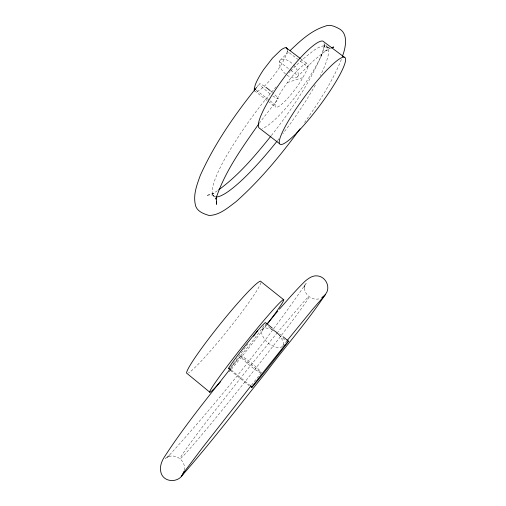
<?xml version="1.0" encoding="UTF-8"?>
<svg xmlns="http://www.w3.org/2000/svg" width="506" height="506" viewBox="0 0 506 506"><rect width="100%" height="100%" fill="white"/><g stroke="black" fill="none" stroke-linecap="round" stroke-linejoin="round"><path stroke-width="0.38" stroke-dasharray="2.53 1.9" d="M184.203 470.207C186.512 460.074 173.666 451.725 165.506 458.385L169.415 455.406L167.284 457.475C217.219 402.485 264.258 344.441 306.219 283.126L304.732 285.58L303.954 288.344L304.599 285.77C303.119 294.264 312.537 301.753 320.475 298.35M341.386 59.404C332.284 82.073 318.527 102.604 304.574 122.553M307.92 66.881L306.68 70.46L301.393 80.214A26.957 5.13 -53.5 0 1 277.187 107.171A26.957 5.13 -53.5 0 1 285.201 85.571L289.502 79.733A26.957 5.13 -53.5 0 1 307.92 66.881L298.521 59.784M259.167 123.344L278.148 98.872M247.927 343.833L230.704 367.116L231.843 365.977A29.614 1.442 -51.4 0 0 249.958 344.39A29.614 1.442 -51.4 0 0 264.771 324.346M257.105 86.779L259.496 83.711M276.162 86.836C257.099 108.607 240.312 132.351 225.689 157.309A93.812 17.387 -52.9 0 0 215.55 196.916M271.361 135.538C291.07 110.333 309.527 83.654 321.955 54.034L321.323 56.172L324.51 44.636L324.479 47.235L324.036 43.402M251.514 385.136L261.235 372.878L240.869 356.319M230.793 368.216L240.514 356.034M282.683 346.091L286.63 341.215M277.478 332.455L250.28 365.844L213.621 412.333A103.591 2.909 -51.5 0 0 186.404 452.554A103.591 2.909 -51.5 0 0 269.666 350.5A103.591 2.909 -51.5 0 0 305.257 300.007L277.971 331.854M262.197 329.596L266.232 324.814M297.098 77.089L313.543 60.663L326.832 49.93L324.637 51.429L330.197 48.702M288.907 72.668L290.033 71.555M290.596 71.004L301.835 59.91L314.239 50.107A93.812 17.387 -52.9 0 1 320.349 75.565M280.166 60.201L289.002 51.663M217.409 190.718L212.267 194.228L214.278 192.982L206.429 195.594C209.503 194.38 213.159 194.652 215.86 196.625M287.427 82.548L302.967 77.526M329.596 47.931L325.478 47.336L330.159 48.747L327.749 47.406L325.782 45.464M272.848 95.995L277.459 98.765A11.847 1.347 38.8 0 0 276.434 96.229L272.582 92.63M300.925 58.917L307.098 63.579M287.237 49.499L287.244 51.264L297.895 59.31M279.356 61.618L290.33 69.936M290.937 70.397L297.648 75.483M256.131 90.131L275.131 104.685M254.562 90.89L267.725 100.972M268.351 101.453L275.245 106.734M269.964 93.888L261.374 86.469A11.847 1.347 38.8 0 1 260.128 83.768L263.12 85.4A12.125 1.379 38.8 0 1 265.277 86.874M272.797 328.495L274.005 329.469M279.438 333.84L282.462 336.269M265.024 323.916L270.558 328.369M271.172 328.862L272.405 329.855M279.167 335.295L286.548 341.227M231.248 370.019L249.559 384.971M230.407 370.386L249.161 385.705M212.615 194.557L215.183 197.72M260.957 282.576A59.094 4.87 -51.2 0 1 228.364 329.482A59.094 4.87 -51.2 0 1 188.466 372.966M266.15 325.687A59.328 2.903 -51.4 0 1 231.248 369.38M230.73 369.987A59.328 2.903 -51.4 0 1 229.199 371.802M261.235 372.878A13.358 1.474 39.3 0 1 245.84 362.043A13.358 1.474 39.3 0 1 244.796 358.014A13.358 1.474 39.3 0 1 261.071 372.252M272.399 329.659A13.251 6.831 40.1 0 0 270.666 328.862L265.473 327.894A12.954 6.679 40.1 0 0 261.678 333.467C264.056 340.962 271.368 347.173 279.306 347.673A12.954 6.679 40.1 0 0 283.328 342.265L281.026 337.192A13.251 6.831 40.1 0 0 279.382 335.117M287.244 51.264A26.862 5.895 -53.8 0 1 273.512 75.868A26.862 5.895 -53.8 0 1 255.935 91.605M324.618 44.503A53.99 10.284 -53.5 0 1 299.217 91.649A53.99 10.284 -53.5 0 1 262.089 128.499M293.6 64.907A11.961 6.091 44.7 0 1 293.467 78A11.961 6.091 44.7 0 1 279.167 63.225A11.961 6.091 44.7 0 1 293.056 64.344M270.799 91.124A12.125 1.379 38.8 0 1 272 92.136M315.308 85.078A93.812 17.387 -52.9 0 1 282.81 133.78M278.945 138.777A93.812 17.387 -52.9 0 1 277.484 140.636"/><path stroke-width="0.76" d="M216.638 196.214L216.397 204.316L216.479 201.571M254.562 90.89A26.862 5.895 -53.8 0 1 254.29 88.721L255.157 85.217A26.862 5.895 -53.8 0 1 263.835 69.309L272.544 58.076L280.741 50.151A26.862 5.895 -53.8 0 1 287.231 48.791L287.237 49.499M228.592 368.899L228.807 368.026A29.614 1.442 -51.4 0 1 255.758 332.859L259.774 328.223A29.614 1.442 -51.4 0 1 265.549 322.67L272.19 328.014M230.306 368.83C207.574 397.786 184.146 426.368 164.159 457.342C161.269 461.807 159.428 467.595 161.034 472.863C164.235 483.647 181.053 482.787 183.634 472.073M216.625 196.556L215.803 199.067C224.822 171.433 242.21 147.569 258.711 123.989M342.334 56.508C345.661 47.994 348.874 33.206 338.482 28.38C334.327 26.223 329.33 23.959 324.763 26.35C311.038 30.683 300.279 40.853 290.102 50.594M183.261 473.319L184.551 471.099L181.572 476.095C211.185 442.427 238.364 406.66 266.466 371.733C286.466 345.143 308.774 320.07 326.882 292.126C329.918 285.371 325.137 276.871 317.793 275.934C312.797 275.125 308.527 278.268 304.954 281.33C295.928 290.14 287.718 299.729 279.401 309.198M283.069 336.756L288.502 341.126L287.781 342.22A29.727 0.449 -51.6 0 1 265.467 370.841A29.727 0.449 -51.6 0 1 252.001 386.963L250.173 385.471M300.058 128.828C280.944 155.019 260.16 180.262 235.853 201.831C227.985 207.662 219.427 215.354 209.029 215.461C204.013 213.88 198.036 211.9 195.866 206.612C192.584 195.948 196.67 185.487 200.25 175.531C214.588 143.571 234.803 114.647 256.631 87.386M252.001 386.963L253.689 384.661A29.727 0.449 -51.6 0 1 264.954 370.101L283.297 347.173A29.727 0.449 -51.6 0 1 288.502 341.126M183.172 473.331L202.685 447.405L250.546 386.356M253.512 336.281L257.699 330.614M270.881 136.158C255.264 155.582 238.946 175.089 218.693 189.839M287.123 340.601L313.125 308.717L325.32 294.745L321.803 297.61M266.738 324.213L277.832 311.057M331.588 48.019L333.675 47.001L331.664 47.653M344.257 57.134L322.847 41.1A53.99 10.284 -53.5 0 0 283.012 78.98A53.99 10.284 -53.5 0 0 258.889 127.759L279.628 143.767M286.092 47.728L300.305 58.449M254.29 88.721L255.517 89.663M283.809 299.824L261.045 281.671A59.094 4.87 -51.2 0 0 220.281 323.985A59.094 4.87 -51.2 0 0 187.068 373.491L209.901 392.289M228.807 368.026L230.641 369.519M220.742 381.543A59.328 2.903 -51.4 0 1 221.868 373.39A59.328 2.903 -51.4 0 1 275.719 306.94A59.328 2.903 -51.4 0 1 268.047 323.17M273.556 330.304A13.251 6.831 40.1 0 1 278.926 334.618M265.865 87.291A12.125 1.379 38.8 0 1 270.185 90.618M276.997 141.25A93.812 17.387 -52.9 0 1 216.435 196.96M296.592 133.046A54.18 8.716 -53.2 0 0 345.63 59.126A54.18 8.716 -53.2 0 0 295.137 110.219A54.18 8.716 -53.2 0 0 296.592 133.046"/></g></svg>
